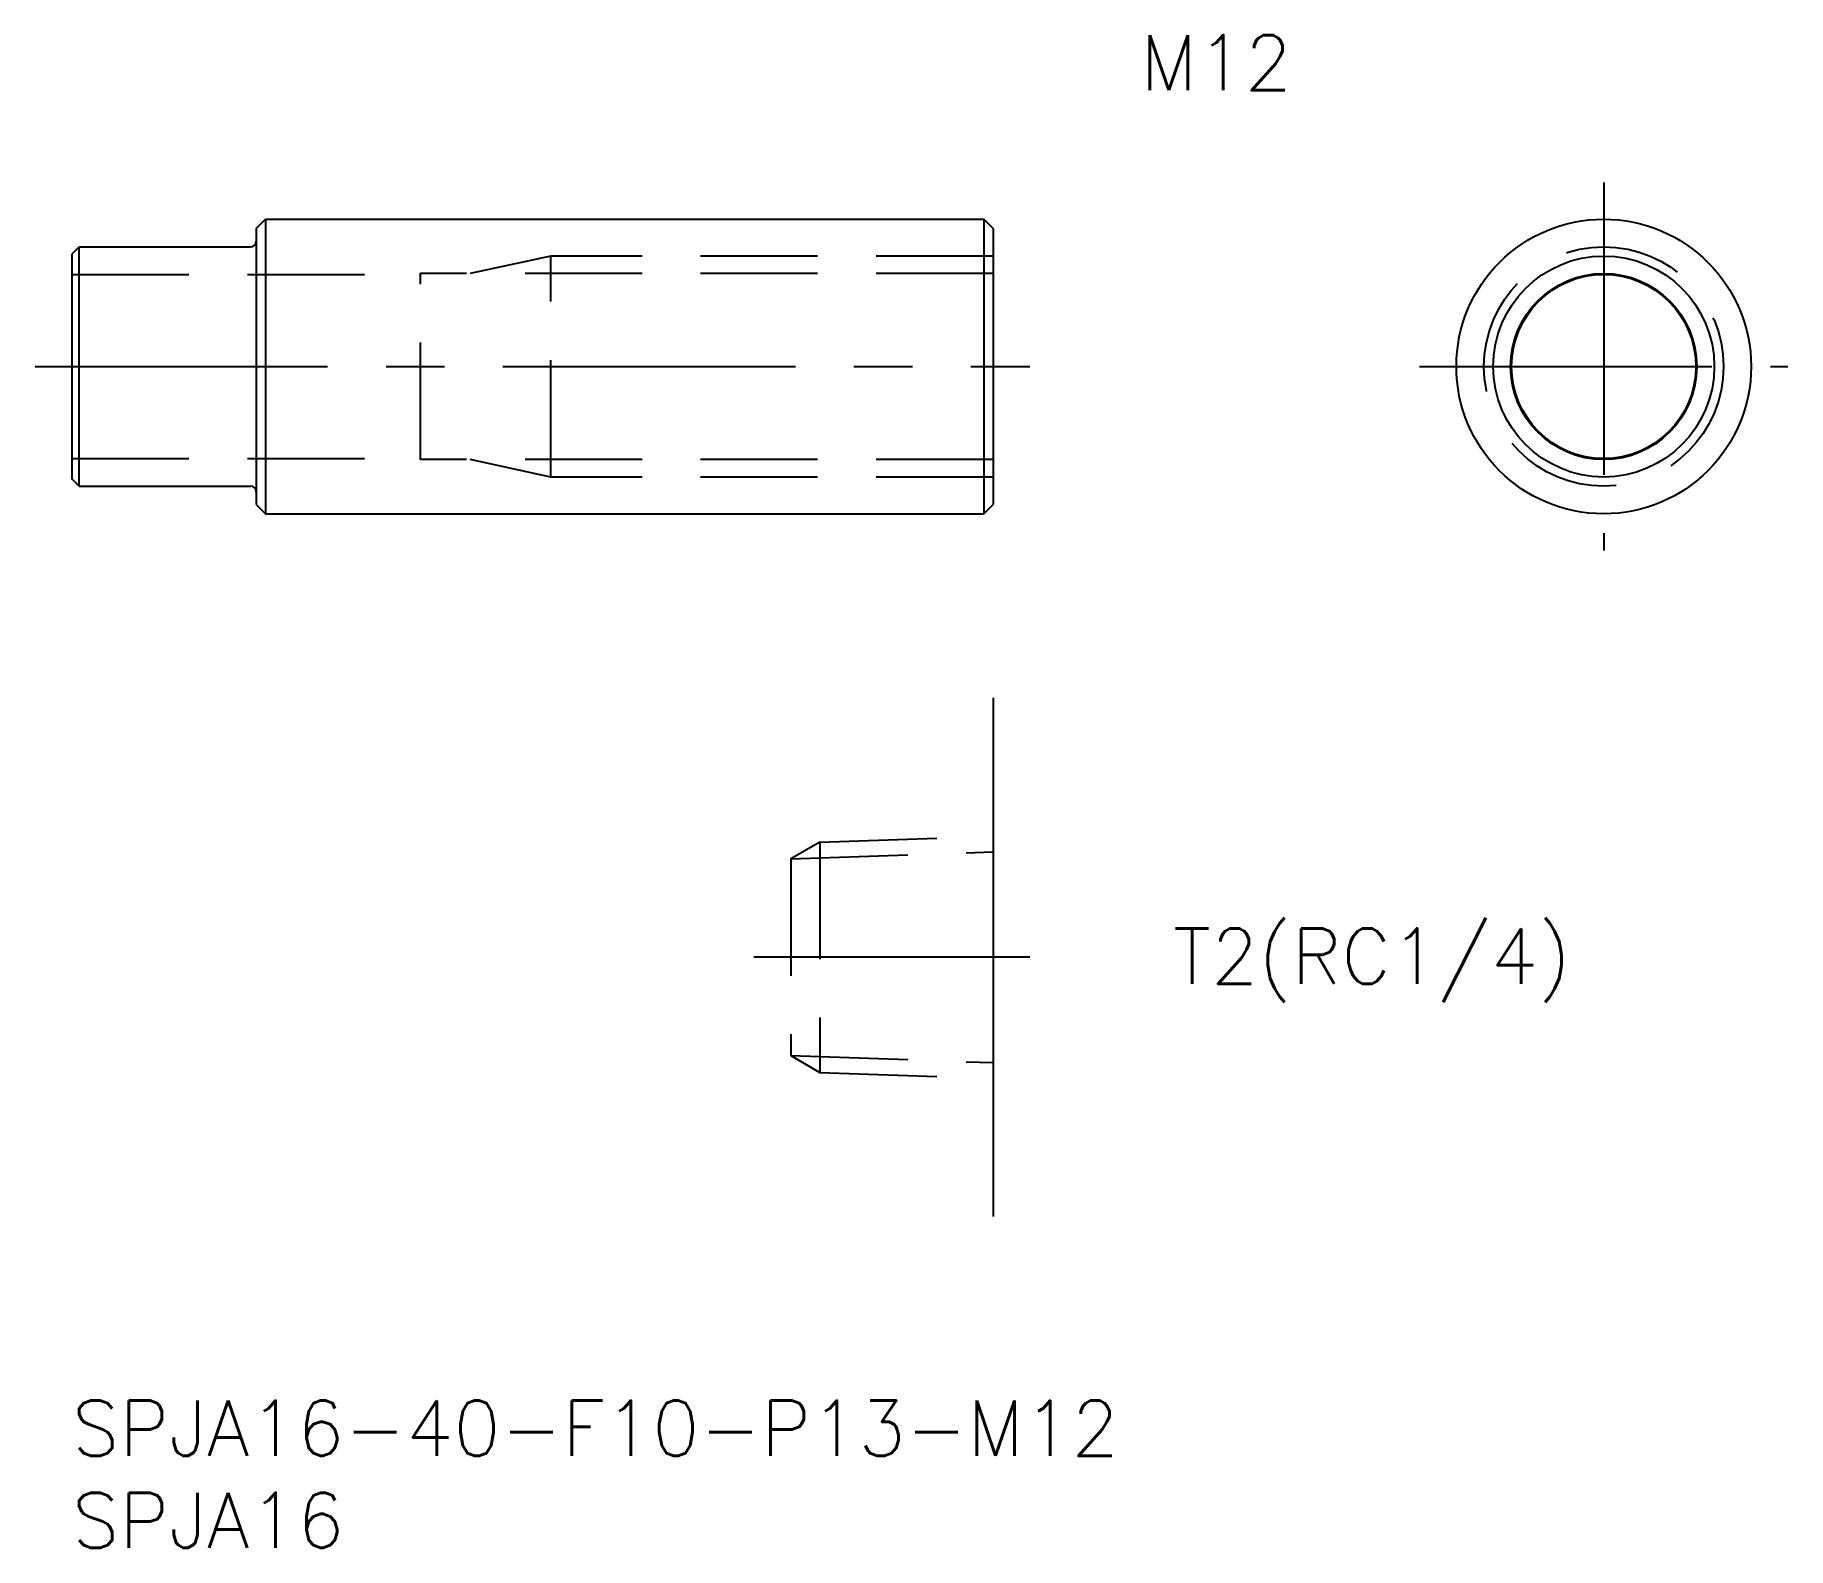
# Model space of a CAD drawing. Extents: x -2 to 93.1, y -8 to 74.2.
import ezdxf

# ---------------------------------------------------------------- set-up
doc = ezdxf.new("R2010")
doc.units = 0
doc.header["$LTSCALE"] = 0.5
doc.linetypes.add('CENTER', pattern=[50.8, 31.75, -6.35, 6.35, -6.35])
doc.linetypes.add('DASHED', pattern=[19.05, 12.7, -6.35])
for name, color, linetype in [('MSM_CENTER', 1, 'CENTER'), ('MSM_CONTINUOUS', 7, 'CONTINUOUS'), ('MSM_DASHED', 4, 'DASHED'), ('MSM_NARROW', 5, 'CONTINUOUS'), ('MSM_PART_NUMBER', 7, 'CONTINUOUS')]:
    doc.layers.add(name, color=color, linetype=linetype)
doc.styles.get("Standard").update_dxf_attribs({"font": 'txt.shx', "height": 3, "bigfont": 'bigfont.shx'})

# ---------------------------------------------------------------- blocks, each defined once
blk = doc.blocks.new('*U4')
at = {"layer": 'MSM_PART_NUMBER'}
blk.add_text('SPJA16-40-F10-P13-M12', height=3, dxfattribs=at).set_placement((0, -3))
blk = doc.blocks.new('*U5')
at = {"layer": 'MSM_PART_NUMBER'}
blk.add_text('SPJA16', height=3, dxfattribs=at).set_placement((0, -8))
blk = doc.blocks.new('*U6')
at = {"layer": 'MSM_PART_NUMBER'}
blk.add_text('M12', height=3, dxfattribs=at).set_placement((58, 71.157))
blk = doc.blocks.new('*U7')
at = {"layer": 'MSM_PART_NUMBER'}
blk.add_text('T2(RC1/4)', height=3, dxfattribs=at).set_placement((59.776, 22.64))

msp = doc.modelspace()

# ---------------------------------------------------------------- linework, layer by layer
at = {"layer": 'MSM_CENTER'}
for p, q in [((83.149, 66.157), (83.149, 46.157)), ((-2, 56.157), (52, 56.157)), ((73.149, 56.157), (93.149, 56.157)), ((52, 24.079), (37.022, 24.079))]:
    msp.add_line(p, q, dxfattribs=at)
at = {"layer": 'MSM_CONTINUOUS'}
for p, q in [((10, 63.657), (10.5, 64.157)), ((10.5, 64.157), (49.5, 64.157)), ((10.5, 64.157), (10.5, 48.157)), ((49.5, 64.157), (49.5, 48.157)), ((50, 63.657), (49.5, 64.157)), ((10, 63.657), (10, 48.657)), ((50, 63.657), (50, 48.657)), ((0.4, 62.657), (0, 62.257)), ((0, 62.257), (0, 50.057)), ((0.4, 62.657), (9.7, 62.657)), ((0.4, 49.657), (0.4, 62.657)), ((0.4, 49.657), (0, 50.057)), ((0.4, 49.657), (9.7, 49.657)), ((10, 48.657), (10.5, 48.157)), ((49.5, 48.157), (50, 48.657)), ((10.5, 48.157), (49.5, 48.157)), ((50, 38.157), (50, 10))]:
    msp.add_line(p, q, dxfattribs=at)
for radius in [8, 5.053, 5]:
    msp.add_circle((83.149, 56.157), radius, dxfattribs=at)
for centre, start, end in [((9.7, 62.957), 270, 0), ((9.7, 49.357), 0, 90)]:
    msp.add_arc(centre, 0.3, start, end, dxfattribs=at)
at = {"layer": 'MSM_DASHED'}
for p, q in [((26, 62.157), (21.625, 61.21)), ((26, 50.157), (26, 62.157)), ((50, 62.157), (26, 62.157)), ((0, 61.157), (18.887, 61.157)), ((18.917, 61.21), (18.887, 61.157)), ((18.917, 51.104), (18.917, 61.21)), ((50, 61.21), (18.917, 61.21)), ((0, 51.157), (18.887, 51.157)), ((18.917, 51.104), (18.887, 51.157)), ((50, 51.104), (18.917, 51.104)), ((26, 50.157), (21.625, 51.104)), ((50, 50.157), (26, 50.157)), ((40.6, 30.329), (50, 30.657)), ((40.6, 30.329), (39.022, 29.418)), ((39.022, 29.418), (50, 29.801)), ((40.6, 30.329), (40.6, 17.828)), ((39.022, 29.418), (39.022, 18.739)), ((39.022, 18.739), (40.6, 17.828)), ((39.022, 18.739), (50, 18.356)), ((40.6, 17.828), (50, 17.5))]:
    msp.add_line(p, q, dxfattribs=at)
msp.add_circle((83.149, 56.157), 6.5, dxfattribs=at)
at = {"layer": 'MSM_NARROW'}
msp.add_circle((83.149, 56.157), 6, dxfattribs=at)

# ---------------------------------------------------------------- block references
at = {"layer": 'MSM_CONTINUOUS'}
for name in ['*U6', '*U7', '*U4', '*U5']:
    msp.add_blockref(name, (0, 0), dxfattribs=at)

doc.saveas('drawing.dxf')
